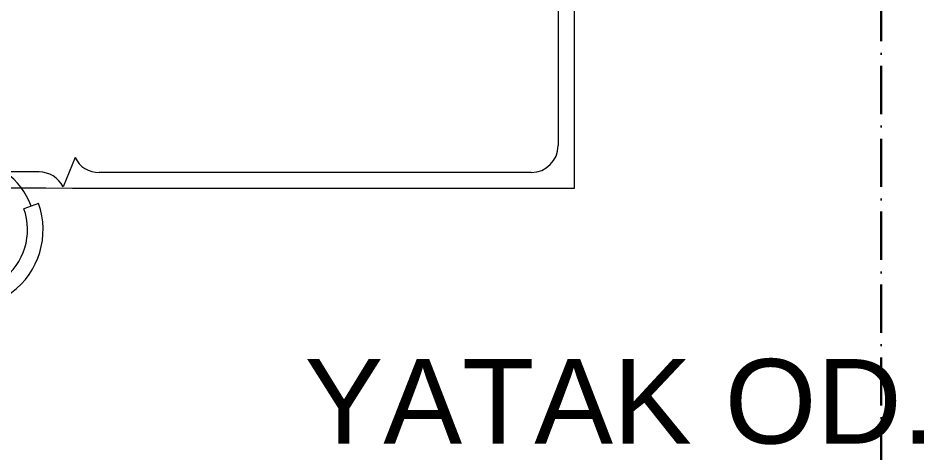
# Model space of a CAD drawing. Extents: x 775040 to 808375, y 4159409 to 4163651.
# Drawn here: x 784403.3 to 784628.2, y 4162028.1 to 4162136.1 of the extents above; entities that cross this region are included whole.
import ezdxf

# ---------------------------------------------------------------- set-up
doc = ezdxf.new("R2010")
doc.units = 0
doc.header["$MEASUREMENT"] = 0
doc.linetypes.add('ACAD_ISO10W100', pattern=[18, 12, -3, 0, -3])
for name, color, linetype, lineweight in [('Z_aks', 2, 'ACAD_ISO10W100', 30), ('Z_tefriş', 73, 'Continuous', 5), ('Z_yazı', 4, 'Continuous', 20)]:
    doc.layers.add(name, color=color, linetype=linetype, lineweight=lineweight)
doc.styles.add('ARIAL', font='ariblk.ttf', dxfattribs={"height": 1})

# ---------------------------------------------------------------- blocks, each defined once
blk = doc.blocks.new('XFGJYHK')
at = {"layer": 'Z_tefriş'}
for p, q in [((785766.58, 4160428.75), (785766.58, 4160488.75)), ((785766.58, 4160488.75), (785976.58, 4160488.75)), ((785976.58, 4160488.75), (785976.58, 4160428.75)), ((785972.58, 4160485.42), (785770.58, 4160485.42)), ((785770.58, 4160485.42), (785770.58, 4160482.09)), ((785770.58, 4160439.42), (785770.58, 4160482.09)), ((785770.58, 4160482.09), (785972.58, 4160482.09)), ((785972.58, 4160482.09), (785972.58, 4160439.42)), ((785855.33, 4160480.97), (785795.33, 4160480.97)), ((785795.33, 4160480.97), (785795.33, 4160479.65)), ((785795.33, 4160479.65), (785855.33, 4160479.65)), ((785855.33, 4160479.65), (785855.33, 4160480.97)), ((785801.02, 4160429.19), (785798.03, 4160436.44)), ((785852.63, 4160436.44), (785849.65, 4160429.19)), ((785792.07, 4160432.75), (785777.25, 4160432.75)), ((785843.68, 4160432.88), (785806.98, 4160432.88)), ((785965.91, 4160432.75), (785858.59, 4160432.75)), ((785798.66, 4160428.75), (785766.58, 4160428.75)), ((785805.33, 4160428.88), (785798.66, 4160428.75)), ((785845.33, 4160428.88), (785805.33, 4160428.88)), ((785852, 4160428.75), (785845.33, 4160428.88)), ((785976.58, 4160428.75), (785852, 4160428.75)), ((785807.13, 4160425.05), (785810.77, 4160423.75)), ((785843.53, 4160425.05), (785839.89, 4160423.75))]:
    blk.add_line(p, q, dxfattribs=at)
for centre, radius, start, end in [((785777.25, 4160439.42), 6.67, 180, 270), ((785965.91, 4160439.42), 6.67, 270, 0), ((785792.07, 4160439.42), 6.67, 270, 333.4349), ((785825.33, 4160418.51), 17.41, 19.7845, 160.2155), ((785858.59, 4160439.42), 6.67, 206.5651, 270), ((785806.98, 4160426.21), 6.67, 90, 153.4349), ((785843.68, 4160426.21), 6.67, 26.5651, 90), ((785825.33, 4160418.51), 19.35, 160.2155, 19.7845), ((785825.33, 4160418.51), 15.48, 160.2155, 19.7845)]:
    blk.add_arc(centre, radius, start, end, dxfattribs=at)

msp = doc.modelspace()

# ---------------------------------------------------------------- linework, layer by layer
at = {"layer": 'Z_aks'}
msp.add_line((784617.64, 4159668.75), (784617.64, 4163028.75), dxfattribs=at)

# ---------------------------------------------------------------- block references
at = {"layer": 'Z_tefriş', "linetype": 'Continuous'}
msp.add_blockref('XFGJYHK', (-1435.19, 1665), dxfattribs=at)

# ---------------------------------------------------------------- texts
at = {"layer": 'Z_yazı', "insert": (784552.66, 4162040.78), "char_height": 21, "width": 311.9787, "attachment_point": 5, "style": 'ARIAL'}
msp.add_mtext('{\\fArial|b0|i0|c162|p34;YATAK OD.}', dxfattribs=at)

doc.saveas('drawing.dxf')
